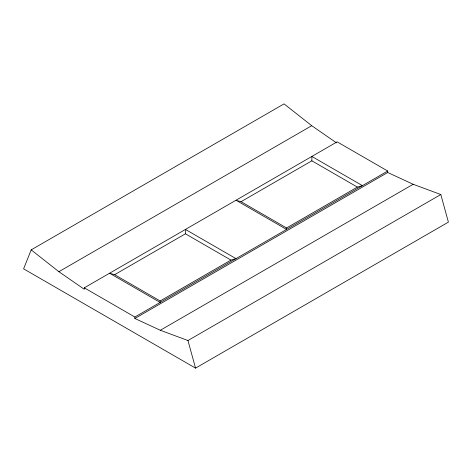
<?xml version="1.0" encoding="UTF-8"?>
<svg xmlns="http://www.w3.org/2000/svg" width="472" height="472" viewBox="0 0 472 472"><rect width="100%" height="100%" fill="white"/><g stroke="black" fill="none" stroke-linecap="round" stroke-linejoin="round"><path stroke-width="0.71" d="M336.536 142.88L311.726 125.705L284.044 103.881L31.187 249.871L23.6 268.845L195.544 368.119L448.4 222.129L440.813 194.529L413.159 184.281L387.713 172.498L134.856 318.482L134.856 317.025L387.713 171.035L387.713 172.498M31.187 249.871L58.87 271.695L311.726 125.705M58.87 271.695L84.287 289.283L84.287 287.826L337.144 141.842L387.713 171.035M230.944 260.09L160.144 300.965L160.144 302.422L109.569 273.229L114.631 274.686L185.431 233.811L230.944 260.09L236 258.627L185.431 229.433L185.431 233.811M357.369 187.095L286.569 227.97L286.569 229.433L236 200.234L241.056 201.691L311.856 160.816L357.369 187.095L362.431 185.638L311.856 156.438L311.856 160.816M134.856 318.482L160.303 330.264L413.159 184.281M160.303 330.264L187.956 340.518L440.813 194.529M241.056 201.691L286.569 227.97M114.631 274.686L160.144 300.965M84.287 287.826L134.856 317.025M187.956 340.518L195.544 368.119"/></g></svg>
